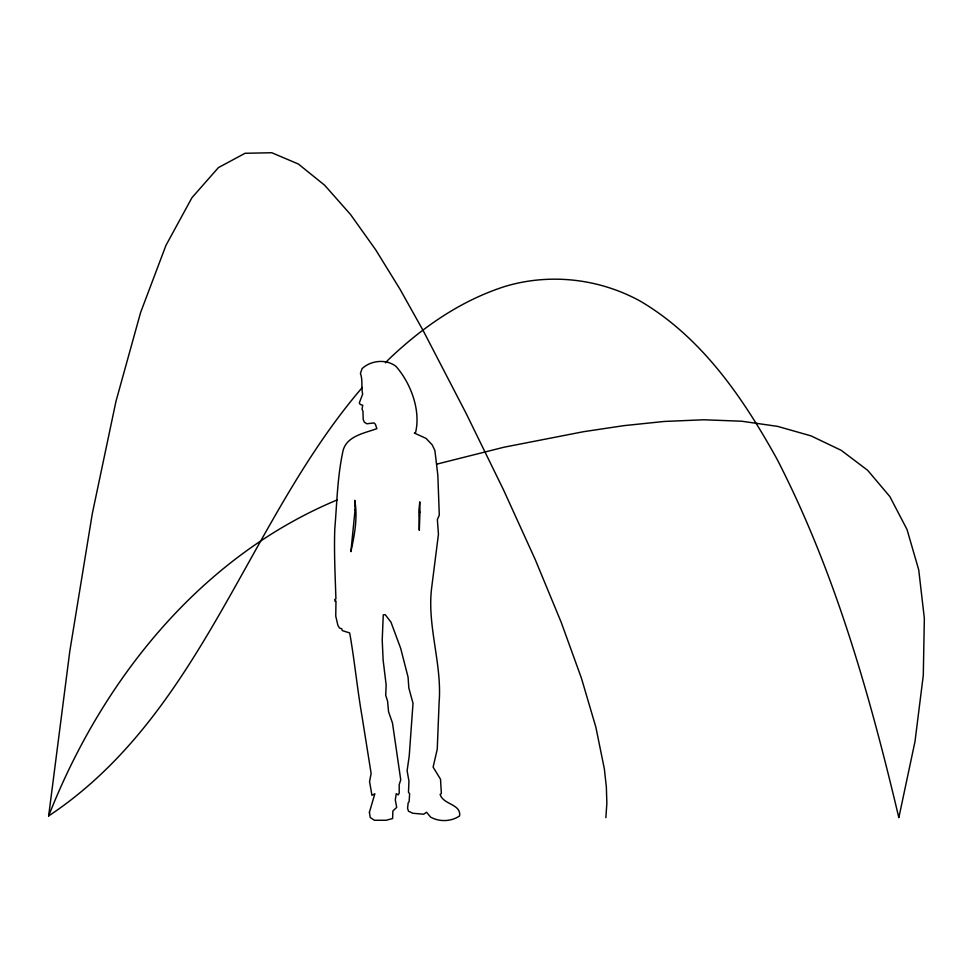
<?xml version="1.0" encoding="UTF-8"?>
<svg xmlns="http://www.w3.org/2000/svg" width="973" height="973" viewBox="0 0 973 973"><rect width="100%" height="100%" fill="white"/><g stroke="black" fill="none" stroke-linecap="round" stroke-linejoin="round"><path stroke-width="1.46" d="M605.863 817.685L606.86 803.236L606.349 786.938L604.342 768.816L595.853 727.123L581.465 678.29L561.239 622.404L535.247 559.597L503.552 489.954L466.225 413.61L423.364 330.978L400.049 289.297L375.712 249.842L350.548 214.522L324.714 185.284L298.395 164.036L271.783 152.737L245.05 153.284L218.39 167.624L191.961 197.677L165.957 245.366L140.562 312.637L115.957 401.399L92.313 513.586L69.813 651.132L48.65 815.958C202.25 713.829 246.595 522.039 362.345 387.424M48.65 815.958C101.897 680.224 200.256 556.897 337.363 499.854M385.417 362.807L388.458 359.621C421.808 327.706 460.582 300.621 504.878 286.476C549.867 272.914 599.015 278.521 640.161 301.071C701.861 337.339 743.25 398.103 777.196 459.463C835.138 572.185 869.765 694.856 898.833 817.685L914.985 741.584L923.292 675.323L924.35 618.305L918.731 569.91L907.031 529.531L889.833 496.546L867.709 470.348L841.244 450.341L811.032 435.88L777.634 426.381L741.669 421.212L703.686 419.777L664.279 421.455L624.046 425.627L583.545 431.696L504.038 447.203L436.865 464.121M369.412 812.26L370.226 817.515L374.374 820.263L386.196 820.263L392.606 818.536L392.885 810.971L396.704 807.359L395.293 799.928L396.254 793.652L398.225 794.88L399.234 793.044L399.173 784.664L400.742 779.884L392.472 722.988L388.543 711.677L387.57 701.059L385.709 695.269L386.159 684.968L383.131 660.083L382.219 640.015L383.265 614.839L385.223 614.681L390.951 622.112L400.681 648.371L408.064 677.135L408.83 687.947L413.014 703.321L409.232 755.924L407.103 770.811L408.952 781.051L408.478 792.204L409.633 793.786L409.122 801.716L408.186 802.834L407.565 808.235L408.49 811.202L412.795 813.258L423.717 814.219L426.539 812.212L430.625 817.138C439.455 822.039 451.204 821.699 459.584 815.946C461.397 803.99 443.129 804.744 440.137 794.442L441.353 793.567L440.526 779.227L433.107 767.125L437.254 749.222L439.103 702.542C442.265 663.647 426.588 625.153 431.793 586.683L438.446 534.299L437.364 519.521L439.297 515.167L437.85 475.432L434.895 450.535L432.243 444.929L426.004 438.361L414.413 433.082L415.593 432.474C420.895 410.071 410.752 383.155 395.95 366.334C386.099 358.745 370.956 360.326 362.09 368.609L360.424 373.377C362.941 380.151 361.105 387.242 362.649 394.15L359.317 402.883L360.205 404.452L362.759 405.255L362.041 409.086L362.978 411.348L363.184 419.351L364.316 422.197L366.87 423.778L373.973 422.927L375.383 424.252L376.867 428.643C363.938 433.435 345.123 436.172 342.605 452.834C337.327 478.023 336.926 503.673 334.773 529.081C333.982 552.226 335.199 575.87 335.916 598.93L334.724 599.526L335.126 601.436L335.977 601.059L335.746 616.116L337.874 625.298L339.443 627.974L341.803 628.85L342.326 630.613L349.696 632.949C354.634 661.008 357.298 689.261 362.163 717.162L371.127 773.499L369.558 781.599L371.954 795.318L374.86 793.749L369.412 812.26M419.971 512.199L419.29 530.285L418.864 510.861L419.777 501.849L419.971 512.199M355.072 509.913L350.888 551.691C354.586 534.87 357.845 517.478 354.744 500.292L355.072 509.913"/></g></svg>
